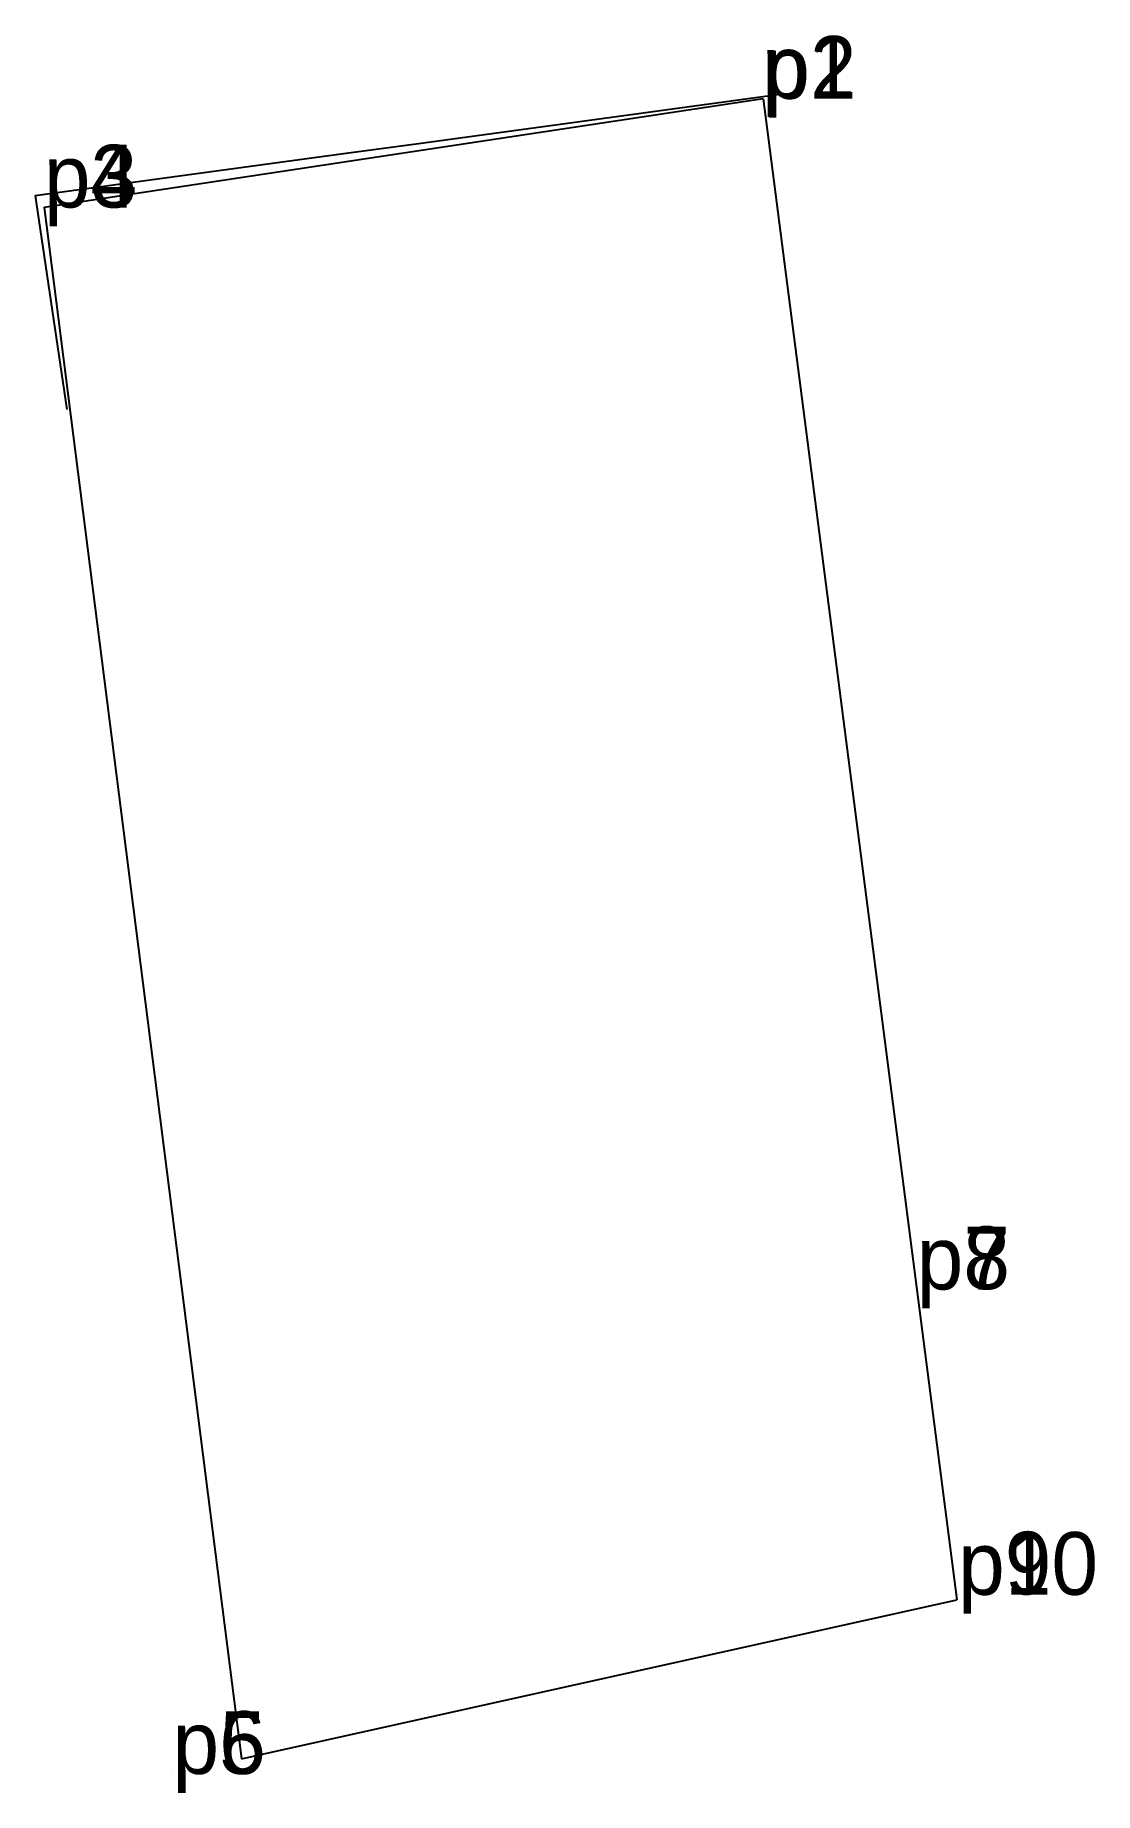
# Model space of a CAD drawing. Extents: x 536084.1 to 536114.5, y 1836927.5 to 1836978.
import ezdxf

# ---------------------------------------------------------------- set-up
doc = ezdxf.new("R2010")
doc.units = 0
for name, color, linetype in [('Level 10', 7, 'Continuous'), ('Level 12', 7, 'Continuous'), ('Level 36', 7, 'Continuous'), ('Level 7', 7, 'Continuous')]:
    doc.layers.add(name, color=color, linetype=linetype)

msp = doc.modelspace()

# ---------------------------------------------------------------- linework, layer by layer
at = {"layer": 'Level 10'}
for p, q in [((536095.215, 1836974.871), (536105.37, 1836976.25)), ((536091.089, 1836974.311), (536092.85, 1836974.55)), ((536092.85, 1836974.55), (536095.215, 1836974.871)), ((536084.07, 1836973.36), (536091.089, 1836974.311)), ((536084.07, 1836973.36), (536084.1, 1836973.158)), ((536084.1, 1836973.158), (536084.98, 1836967.21))]:
    msp.add_line(p, q, dxfattribs=at)
at = {"layer": 'Level 36'}
for p in [(536104.957, 1836976.13), (536089.994, 1836928.497)]:
    msp.add_line(p, (536110.511, 1836933.06), dxfattribs=at)
msp.add_lwpolyline([(536104.957, 1836976.13), (536084.325, 1836973.014), (536089.994, 1836928.497)], dxfattribs=at)
at = {"layer": 'Level 7'}
for p, q in [((536104.924, 1836976.149), (536104.924, 1836976.149)), ((536104.957, 1836976.13), (536104.957, 1836976.13)), ((536084.318, 1836973.007), (536084.318, 1836973.007)), ((536084.325, 1836973.014), (536084.325, 1836973.014)), ((536109.363, 1836941.965), (536109.363, 1836941.965)), ((536109.365, 1836941.966), (536109.365, 1836941.966)), ((536110.549, 1836933.206), (536110.549, 1836933.206)), ((536110.552, 1836933.201), (536110.552, 1836933.201)), ((536088.012, 1836928.056), (536088.012, 1836928.056)), ((536088.013, 1836928.055), (536088.013, 1836928.055))]:
    msp.add_line(p, q, dxfattribs=at)

# ---------------------------------------------------------------- texts
at = {"layer": 'Level 12'}
for s, p in [('p1', (536104.92, 1836976.15)), ('p2', (536104.96, 1836976.13)), ('p3', (536084.32, 1836973.01)), ('p4', (536084.32, 1836973.01)), ('p8', (536109.36, 1836941.97)), ('p7', (536109.36, 1836941.96)), ('p9', (536110.55, 1836933.21)), ('p10', (536110.55, 1836933.2)), ('p6', (536088.01, 1836928.06)), ('p5', (536088.01, 1836928.06))]:
    msp.add_text(s, height=1.8, dxfattribs=at).set_placement(p)

doc.saveas('drawing.dxf')
